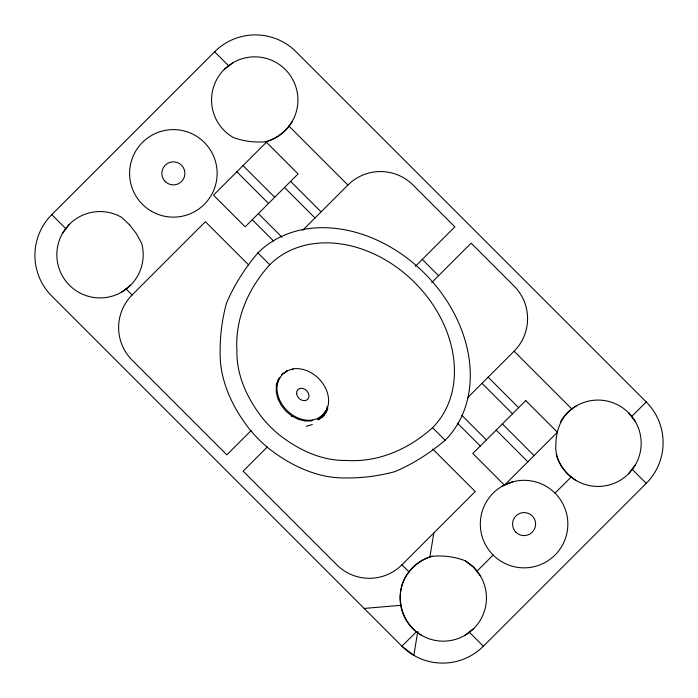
<?xml version="1.0" encoding="UTF-8"?>
<svg xmlns="http://www.w3.org/2000/svg" width="698" height="698" viewBox="0 0 698 698"><rect width="100%" height="100%" fill="white"/><g stroke="black" fill="none" stroke-linecap="round" stroke-linejoin="round"><path stroke-width="1.05" d="M417.762 631.437L413.862 655.387L401.935 646.235L51.765 296.065A57.585 57.585 0 0 1 51.765 214.635L214.635 51.765A57.585 57.585 0 0 1 296.065 51.765L646.235 401.935A57.585 57.585 0 0 1 646.235 483.365L483.365 646.235A57.585 57.585 0 0 1 401.935 646.235L416.636 631.524M429.872 557.187L433.833 532.897M323.122 414.507L321.926 417.395L318.07 419.908L317.468 419.123L323.139 414.839A28.793 22.484 45.1 0 0 323.41 384.38A28.793 22.484 45.1 0 0 293.116 368.876L287.244 370.682L281.564 374.974C287.236 368.239 275.274 383.045 276.347 385.654A218.012 83.001 -75.9 0 0 276.286 392.18A218.012 108.103 89.5 0 0 277.979 398.924A218.012 125.832 72.9 0 0 281.294 405.425A218.012 134.993 54.6 0 0 286.023 411.244A218.012 134.95 35.4 0 0 291.834 415.973A218.012 125.71 17.1 0 0 298.325 419.297A218.012 107.911 0.5 0 0 305.07 420.981A218.012 82.748 -14.1 0 0 311.596 420.929L312.46 420.056L318.332 418.259L323.139 414.839M576.391 405.861C562.701 413.382 556.245 428.302 555.94 443.413C554.195 458.699 563.792 472.843 576.391 480.66M325.835 410.415L323.968 413.312L324.081 415.24L321.926 417.395L321.054 416.575M277.682 381.265L279.017 378.909L277.219 384.781L276.347 385.654M291.528 416.636L291.834 415.973M277.228 382.731L279.017 378.909M278.144 379.782L279.846 377.391M62.611 233.149L69.477 224.206M292.139 121.609C286.163 131.311 276.836 138.466 265.921 141.729C254.805 142.75 243.611 141.275 233.149 137.419A43.189 43.189 0 0 1 224.206 69.477L233.149 62.611M628.523 473.794L635.389 464.851M257.902 252.894C245.103 268.015 234.266 284.871 226.492 303.115C222.147 319.056 219.975 335.59 220.149 352.106C219.573 380.358 232.364 407.178 249.413 429.043A133.466 133.37 46.1 0 0 268.974 448.622C290.822 465.679 317.634 478.505 345.885 477.947C362.402 478.13 378.944 475.975 394.876 471.639C413.129 463.882 429.994 453.054 445.123 440.264A132.437 103.444 45.1 0 0 424.646 273.415A132.437 103.444 45.1 0 0 257.902 252.894L269.76 264.76A115.161 89.955 45.1 0 1 414.752 282.603A115.161 89.955 45.1 0 1 432.559 427.691L445.123 440.264M269.76 264.76C248.392 288.3 234.825 318.82 236.927 351.033C236.43 375.603 247.554 398.924 262.378 417.928A116.06 115.973 46.1 0 0 279.392 434.959C298.386 449.791 321.699 460.942 346.269 460.453C378.473 462.582 409.002 449.041 432.559 427.691M266.409 142.226L213.483 195.161L245.146 226.824L298.081 173.889L265.921 141.729A43.189 43.189 0 0 0 292.139 78.42A43.189 43.189 0 0 0 224.206 69.477M251.167 430.544L226.85 454.86L132.114 360.124A46.068 46.068 0 0 1 132.114 294.984L205.404 221.694L248.689 264.978M302.696 230.261L347.909 185.049A46.068 46.068 0 0 1 413.059 185.049L454.86 226.85L415.406 266.304M287.244 370.682L283.955 373.273L287.244 370.682L285.159 372.418M267.456 446.833L243.14 471.15L336.785 564.804A46.068 46.068 0 0 0 401.935 564.804L475.225 491.505L432.786 449.076M431.696 282.594L471.15 243.14L514.094 286.084A46.068 46.068 0 0 1 514.094 351.225L572.055 409.185M467.424 397.895L514.094 351.225M476.804 571.365L493.137 555.032M555.032 493.137L571.365 476.804M631.524 416.636L646.235 401.935M292.244 369.748L293.116 368.876M121.609 292.139L130.552 285.281M464.851 635.389L473.794 628.523A43.189 43.189 0 0 0 464.851 560.581C454.389 556.725 443.195 555.25 432.079 556.271C421.164 559.534 411.837 566.689 405.861 576.391C394.178 596.336 401.577 623.951 421.671 635.389M502.202 486.183A43.765 43.765 0 0 1 567.849 524.085A43.765 43.765 0 0 1 502.202 561.986A43.765 43.765 0 0 1 502.202 486.183L512.76 481.812M323.968 413.312L325.853 412.745L326.585 411.384L327.746 408.461L327.03 406.506M364.138 608.438L401.036 605.288M322.616 415.223L324.081 415.24L325.853 412.745L325.687 410.895L327.222 409.953L326.577 407.972M464.851 560.581L473.794 567.448L480.66 576.391M322.267 415.703L323.043 416.366M214.635 51.765L228.813 65.944M288.815 125.945L347.909 185.049M422.29 259.42L438.58 275.71M632.056 469.187L646.235 483.365M488.129 377.199L518.623 407.693M290.595 181.367L321.089 211.869M482.021 383.307L512.515 413.801M284.487 187.474L314.981 217.977M502.377 423.939L534.04 455.602M243.035 165.601L274.707 197.264M496.191 430.125L527.854 461.788M236.849 171.787L268.521 203.45M462.006 415.511L486.401 439.915M258.373 213.588L282.009 237.224M457.426 423.145L480.294 446.022M252.266 219.696L273.616 241.046M51.765 214.635L65.944 228.813M125.945 288.815L132.114 294.984M401.935 564.804L409.185 572.055M469.187 632.056L483.365 646.235M319.85 417.43L320.722 418.329M318.654 418.276L319.431 419.166M560.581 421.671A43.189 43.189 0 0 1 628.523 412.719L635.389 421.671M276.783 384.188L277.219 384.781A28.793 22.484 45.1 0 0 312.46 420.056M473.794 628.523A43.189 43.189 0 0 1 405.861 619.58A43.189 43.189 0 0 1 432.079 556.271M628.523 412.719A43.189 43.189 0 0 1 619.58 480.66A43.189 43.189 0 0 1 556.271 454.442M312.294 424.532A218.186 56.503 -28 0 1 306.256 426.277M525.742 400.565L472.816 453.499L504.48 485.162L557.414 432.236L525.742 400.565M129.636 224.904L121.609 217.34A43.189 43.189 0 0 0 58.3 243.558A43.189 43.189 0 0 0 100.015 297.924A43.189 43.189 0 0 0 141.729 243.558L136.503 233.847L129.636 224.904M515.944 532.225A11.517 11.517 0 0 0 535.209 527.06A11.517 11.517 0 0 0 521.101 512.96A11.517 11.517 0 0 0 515.944 532.225M165.225 181.515A11.517 11.517 0 0 0 184.499 176.35A11.517 11.517 0 0 0 170.391 162.25A11.517 11.517 0 0 0 165.225 181.515M151.492 211.276A43.765 43.765 0 0 0 217.139 173.374A43.765 43.765 0 0 0 151.492 135.473A43.765 43.765 0 0 0 151.492 211.276M296.641 393.716A6.91 5.401 45.1 0 0 306.518 400.181A6.91 5.401 45.1 0 0 305.209 389.519A6.91 5.401 45.1 0 0 296.641 393.716"/></g></svg>
